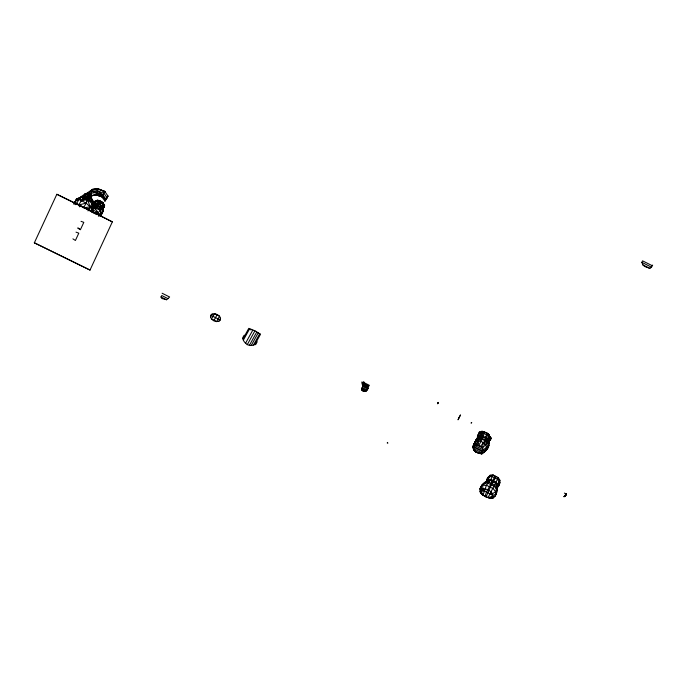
<?xml version="1.0" encoding="UTF-8"?>
<svg xmlns="http://www.w3.org/2000/svg" width="687" height="687" viewBox="0 0 687 687"><rect width="100%" height="100%" fill="white"/><g stroke="black" fill="none" stroke-linecap="round" stroke-linejoin="round"><path stroke-width="1.03" d="M489.883 438.701L489.848 438.005L490.853 437.928L490.458 440.238L489.453 440.693L489.883 438.701L490.973 438.529L490.278 436.906L489.161 437.13L488.886 437.928L490.853 437.928L490.278 436.906L489.633 438.169L489.324 437.061L490.14 436.958L490.853 437.928M477.98 438.289L478.298 434.278M488.397 445.004L488.174 447.538L487.074 449.015L488.483 446.868L488.878 444.875L489.05 442.763L487.968 439.045L489.47 436.76L489.488 435.034L486.928 433.016L482.008 431.299L479.32 432.063L477.559 435.867L477.336 438.83M487.427 448.585L484.198 452.407L481.81 453.875C477.723 453.446 473.042 451.445 472.75 446.696L476.675 438.787L478.891 436.331L481.269 435.704L488.397 440.556C488.792 445.434 488.182 450.87 482.18 451.514L474.107 447.486L473.687 444.687L475.859 440.565L478.264 437.688L478.59 433.652M473.781 449.873L475.799 451.986L473.781 449.873L473.541 448.697L474.975 445.605L476.984 445.004L480.66 446.275L484.902 440.728L486.928 433.016L489.488 435.034L489.591 437.19M103.436 204.872L103.394 203.086L101.281 201.574L97.374 200.243L96.979 203.335L95.304 205.971L91.826 208.573L94.935 204.151L95.175 200.973C98.086 199.256 101.221 201.042 103.394 203.086L103.557 204.185L102.372 205.86C105.489 212.833 97.794 217.736 102.286 213.176M98.378 216.19L100.062 215.624C103.007 213.64 102.372 209.913 102.818 206.881L100.645 205.215L96.592 204.005L94.248 204.812L93.604 205.902L92.53 205.765L91.474 208.058L93.14 206.985L91.998 206.907M489.762 438.546C489.281 435.275 487.641 446.103 489.668 438.933L485.64 438.521M486.542 482.016L487.409 478.152L490.046 475.335L493.017 474.992L498.212 477.594L499.921 480.265C500.282 483.193 498.942 486.224 496.753 488.156L497.465 486.379M499.921 480.265L497.233 484.352C496.529 489.127 497.912 495.121 492.965 498.178C487.95 498.504 482.575 496.126 479.998 491.703L479.921 488.74L482.119 484.782L488.131 479.801L490.046 475.335L493.515 475.31L493.017 474.992L490.827 479.517L486.448 485.254L482.978 495.224L483.287 494.46M478.264 437.688L479.32 432.063L484.292 433.471L489.47 436.76L485.666 437.267L481.269 435.704L477.98 437.241L477.328 438.658M364.179 382.728L364.402 382.324L363.028 382.152L362.513 385.407L368.129 388.207L366.506 390.903L364.162 391.521L361.585 389.718L362.727 386.412L361.783 382.015M103.497 207.371L103.737 205.319L104.561 205.215L104.149 207.259C103.909 205.361 101.393 211.553 103.685 205.078M92.53 205.765L92.917 202.888L94.935 204.151L96.979 203.335L98.825 203.575L103.522 207.208M496.031 492.734L495.069 496.297L488.139 497.568L482.961 494.983L481.089 493.36L480.78 486.679L484.026 483.287L487.77 483.073L494.331 486.353L496.641 489.582L496.856 492.132L495.928 494.245L492.725 495.413L490.681 498.144L488.139 497.568C491.36 490.733 495.112 484.472 498.212 477.594L497.594 477.345L498.788 479.303M489.084 440.908C490.561 439.8 489.762 437.404 489.9 440.187L489.745 439.903M488.328 447.203L488.028 447.769L488.629 445.185M102.174 213.339L103.187 208.951M91.766 210.239L92.444 203.378M483.176 431.857L482.008 431.299L481.269 435.704L477.954 440.865L478.865 445.382L483.09 437.25L484.515 431.814L488.749 434.639M477.594 452.888L479.912 453.48L482.18 451.514L482.909 449.573L482.557 447.787L483.296 442.591L480.702 441.294L477.954 440.865L474.923 442.007L474.975 445.605L482.909 449.573C485.357 449.453 490.132 443.012 487.581 448.018M438.023 402.917L437.705 403.81L438.134 402.367M91.526 212.283L93.243 201.54L90.796 196.783M210.497 317.008L210.763 315.256L212.128 314.053L214.456 313.667L217.229 314.534L219.557 316.218L220.544 318.253L220.278 320.005L218.913 321.207L216.585 321.593L213.812 320.717L211.484 319.043L210.497 317.008L212.128 314.053M101.41 213.228L101.375 214.361M103.205 205.714L102.741 207.972M488.028 442.54L488.38 440.444M93.578 206.255L94.986 202.055L97.288 201.291L99.409 201.635L103.557 204.185L101.77 203.361M496.366 488.929L496.71 487.1M481.518 486.241L482.119 484.782L488.131 479.801L490.827 479.517L495.653 481.931L497.233 484.352L496.959 490.501L496.34 491.986M102.397 212.481L102.114 213.09L102.981 210.772L102.586 208.444L100.208 206.581L95.304 205.971L94.291 207.345L92.771 212.549L96.704 214.55C99.46 215.117 102.767 210.54 102.603 212.403M86.863 193.494L85.051 193.897L84.87 195.915L85.274 197.804L88.03 199.805L89.293 199.196L91.397 195.658L91.173 193.227L92.599 189.389L98.112 189.105L104.879 191.553L107.971 196.104L104.948 201.016L106.76 197.744L104.948 201.016L101.624 196.68L95.785 194.704L91.397 195.658L86.459 198.68L91.285 194.447L85.274 197.804L82.878 197.701L85.051 193.897L87.773 193.296M488.706 445.769L488.517 446.696M94.557 202.313L94.179 203.73L92.977 202.571M485.477 495.962L484.97 496.349L486.542 492.012L495.181 476.082L494.812 476.666M486.439 496.443L486.087 496.907L490.303 487.177L496.048 476.512L495.808 477.164M488.466 443.098L488.586 444.987L488.259 442.213L482.463 438.495L479.552 437.868L476.675 438.787L472.75 446.696L474.348 450.706L479.912 453.48M103.625 206.572L104.518 206.375L104.338 204.924L104.115 204.382L103.213 204.563L102.973 205.25L104.561 205.215L104.115 204.382L103.574 205.43L103.213 204.563L104.003 204.408L104.561 205.215M486.207 481.879L488.483 476.701M486.722 481.012L487.409 478.152L488.998 476.726L492.321 476.555L497.465 479.14L499.251 481.939L499.355 484.232L496.607 488.036L498.547 486.233L499.999 482.446M103.411 206.693L103.634 205.834M102.715 209.217L102.981 210.772M86.974 200.183L82.878 197.701L84.87 195.915L86.115 193.657L92.599 189.389L98.533 188.822L104.828 191.475L101.685 196.757L95.965 194.782L91.397 195.658L86.974 200.183L86.167 203.077L83.625 207.68L76.643 203.283L75.003 204.348M94.248 204.812L92.917 202.888L93.604 205.902L94.574 203.154L93.089 202.356L94.574 203.154L94.935 204.151M490.14 439.345L490.612 437.473L489.84 438.976M99.838 200.887L99.452 200.475L97.657 206.28L98.559 209.475L100.208 206.581L101.281 201.574M496.28 487.736L496.941 485.692L495.336 482.961L490.149 480.35L487.229 480.814L485.168 483.485M102.165 195.889L101.685 196.757L95.785 194.704L98.112 189.105L104.879 191.553L104.209 192.386M98.49 188.959L93.209 189.535L91.654 190.608M489.848 438.005L489.196 437.318L489.9 437.645L490.14 436.958L490.879 439.225L489.771 439.414M103.737 205.319L103.239 204.735L103.797 204.992L104.003 204.408L104.149 205.731M488.878 444.875L487.959 447.426L485.907 449.891M94.574 203.154L92.848 201.901L94.48 203.584L94.076 204.709L92.839 204.168M103.041 207.826L103.205 207.38M652.126 265.62L642.56 260.845L641.856 262.365L642.86 264.881L644.672 266.496L649.833 268.359L651.534 267.191L652.65 265.062M79.752 198.414L80.104 197.504L81.736 196.868M494.898 478.813L495.224 477.997M438.066 402.651L437.98 403.132M488.809 445.21L488.68 445.777M484.97 496.349L485.323 495.473M487.366 490.492L487.607 489.908M486.087 496.907L486.448 496.031M488.491 491.05L488.732 490.466M491.901 482.24L492.244 481.407M490.681 498.144L491.411 496.375M496.469 489.161L496.941 485.692M492.51 481.209L492.802 480.505M95.965 194.782L92.006 195.804L89.293 199.196L87.635 199.556L86.167 203.077L78.79 205.027L79.623 206.847M484.455 484.146L485.28 482.171L488.689 481.965L494.76 484.988L496.856 487.95L495.628 491.789L495.928 494.245M496.607 488.036L497.362 486.293M498.496 483.682L499.251 481.939M91.302 211.63L91.938 210.179L90.117 207.002L87.635 199.556L82.878 197.701M102.913 211.072L102.543 212.584M74.144 203.824L76.429 199.05L82.44 196.585M34.35 242.812L56.841 194.284L85.102 207.869L112.342 221.875L90.014 270.077L34.35 242.812L90.014 270.077M80.422 229.664L77.923 228.05L80.422 229.664L83.814 222.356L81.032 221.334M94.308 202.854L95.175 200.973M94.11 203.945L94.986 202.055L94.179 203.73M92.401 207.783L93.131 206.203L95.57 205.147L100.208 206.581M93.209 206.77L92.805 207.637L93.071 207.113M101.667 213.983L100.611 215.709L101.899 213.434L100.062 215.624L100.972 213.056L99.873 207.328L97.657 206.28L91.852 208.505L91.998 211.21L92.771 212.549L98.121 212.618L102.586 208.444M459.268 417.138L458.023 419.817L460.496 414.914L458.959 417.808M477.31 437.181L479.002 433.531L481.716 432.887L483.502 436.185M487.289 448.637L487.392 447.864M488.268 446.756L486.928 449.092L485.855 449.616M489.161 477.242L490.046 475.335M101.582 214.052L102.269 212.481M486.43 481.879L487.289 480.161M103.651 207.096L103.325 207.672L104.149 207.259L103.462 207.689L102.475 207.191M103.685 206.186L104.338 204.924L104.622 205.765L103.737 205.945M103.514 206.967L103.677 207.276M474.013 444.403L475.816 441.501M489.848 439.929L489.453 440.693L490.458 440.238L489.9 440.187M74.548 202.674L76.429 199.05L80.104 197.504L75.879 204.717M74.368 203.266L75.312 201.463L78.782 199.419L86.167 203.077L90.117 207.002L87.996 210.892M102.99 209.681L103.213 208.273L102.552 210.222M474.975 445.605L477.954 440.865L476.984 445.004L482.557 447.787L488.259 442.213L482.145 439.354L479.26 438.821L476.125 439.843L478.933 441.243M489.161 442.935L489.376 441.303L488.655 443.536M78.79 205.027L85.051 193.897L79.829 197.598L81.135 200.767L87.635 199.556L93.243 201.54L90.117 207.002L83.625 207.68L88.966 209.071L90.478 211.536M87.635 199.556L92.032 203.661L89.293 199.196L90.126 197.693M107.971 196.104L105.532 200.157L102.294 195.847L96.532 192.454L91.586 191.235L84.87 195.915L91.173 193.227L96.532 192.454L102.913 194.945L106.107 199.307M167.989 298.647L166.52 299.738L161.797 298.484L160.99 296.982L161.788 295.547L167.989 298.647L169.62 296.99L162.132 293.255M213.812 320.717L217.229 314.534M218.913 321.207L220.544 318.253M243.069 338.708L248.78 328.36L254.92 330.808L260.528 334.217L254.808 344.573C249.261 347.382 243.954 343.491 242.528 338.107L244.014 335.419L244.95 335.299M243.456 339.953L249.725 328.609M250.91 330.043L251.27 329.382M245.431 343.448L252.782 330.138M247.191 344.805L254.92 330.808M249.364 345.406L256.715 332.096M251.33 345.338L258.218 332.852M253.512 344.968L259.772 333.624M368.867 385.922L362.667 382.831L362.358 383.38L368.284 386.343L368.867 385.922L369.237 385.252L363.028 382.152L364.342 382.427M362.229 390.036L362.006 390.439L364.162 391.521L364.385 391.118M363.045 391.049L363.311 390.577M487.401 448.422L486.181 450.483L484.55 451.385M96.438 208.419L97.657 206.28M73.784 204.116L75.312 201.463M489.702 440.255L485.666 437.267M105.798 199.307L107.911 196.035M104.896 200.947L107.069 197.744L103.926 193.287L97.211 190.737L91.586 191.235L91.68 192.3M486.817 433.179L489.47 436.76M481.209 486.971L479.921 488.74L482.961 494.983M96.704 214.55L98.121 212.618L94.291 207.345L100.688 210.54M487.049 481.252L488.131 479.801M564.499 496.203L566.328 493.987L565.212 496.263L564.233 496.529M565.392 495.121L565.813 495.533L565.264 495.284L564.001 496.813L566.328 493.987L565.264 495.284M565.745 494.7L566.157 495.112L565.599 494.872M566.114 494.245L566.389 494.692L566.277 494.047L564.353 493.086M102.629 209.02L103.213 208.273L102.535 209.114M489.067 441.672L488.637 442.179M478.891 436.331L481.716 432.887M100.062 215.624L101.693 213.374M488.569 442.265L489.376 441.303L488.904 441.87L489.496 442.308L489.324 441.38L488.088 440.702L488.603 440.96M93.14 206.985L92.256 208.092L93.26 206.933M475.825 451.823L481.81 453.875L483.09 452.518M102.938 208.625L103.299 209.106L103.179 208.307M101.839 213.494L100.371 214.954L98.713 215.469M102.956 206.718L103.66 206.048M487.598 447.967L485.632 449.83L484.198 452.407L481.484 452.656L473.541 448.697M489.719 438.881L488.079 440.917L489.05 442.763M483.45 483.76L485.28 482.171M90.186 191.347L92.599 189.389L98.112 189.105L93.226 189.681M85.274 197.804L91.173 193.227M91.852 208.505L95.304 205.971L97.125 206.589M474.923 442.007L479.26 438.821L482.463 438.495M476.125 439.843L479.552 437.868L483.09 437.25L480.694 436.709L477.98 437.241M81.135 200.767L85.72 198.303M476.675 438.787L480.694 436.709M91.998 211.21L93.698 210.385L98.121 212.618L98.31 214.387L97.545 214M92.702 207.027L95.304 205.971M87.155 209.655L88.966 209.071M496.512 488.56L496.632 488.758M362.521 383.93L368.284 386.343M76.429 199.05L78.919 198.569M94.591 192.394L96.532 192.454M489.762 493.618L492.502 493.704L495.628 491.789L493.189 488.62L486.448 485.254L482.66 485.323L482.909 488.921L484.558 491.025L492.725 495.413L492.502 493.704L490.767 491.488L485.572 488.886L482.909 488.921L481.596 489.865L481.012 491.291L484.558 491.025L481.596 489.865L480.78 486.679M564.147 496.641L564.723 495.937L565.212 496.263L564.611 496.057M254.808 344.573L255.633 344.651L257.118 341.963L256.698 341.156M488.294 445.915L487.796 443.081L483.296 442.591L485.984 444.867L486.37 447.718L485.632 449.83L482.489 450.844L474.416 446.816L473.996 444.017M492.965 498.178L488.139 497.568M95.785 194.704L102.294 195.847L96.163 193.579M485.271 439.895L488.397 440.556L486.679 439.697M102.921 191.038L104.828 191.475M91.397 195.658L92.006 195.804M91.586 191.235L95.905 192.549M88.03 199.805L93.243 201.54L90.538 196.937M76.025 232.146L78.799 233.168L75.415 240.476L72.908 238.861M101.023 201.892L102.818 202.734M97.374 200.243L99.091 201.059M56.841 194.284L112.342 221.875M641.856 262.365L651.534 267.191M642.86 264.881L649.833 268.359M484.816 432.698L482.008 431.299L484.292 433.471M487.615 434.098L489.488 435.034M484.198 443.974L485.984 444.867M362.547 384.66L367.897 387.331L368.129 388.207M362.727 386.412L367.871 388.979M361.937 387.425L367.339 390.122M361.585 388.447L366.506 390.903M361.585 389.254L365.776 391.341M361.585 389.718L365.012 391.427M210.763 315.256L220.278 320.005M480.024 452.982L481.81 453.875M160.99 296.982L166.52 299.738M481.089 493.36L482.557 494.09M89.293 199.196L93.243 201.54M103.213 204.563L104.149 205.121L102.973 205.25L103.342 204.528L103.797 204.992M489.161 437.13L490.32 437.851L488.886 437.928L489.324 437.061L489.9 437.645M101.788 203.06L103.557 204.185M97.211 190.737L102.913 194.945M480.66 446.275L482.557 447.787M484.902 440.728L487.796 443.081M99.873 207.328L102.174 209.209L102.492 211.639M97.288 201.291L100.568 204.391M479.998 491.703L482.978 495.224M479.26 438.821L480.702 441.294M94.291 207.345L95.295 209.106M367.665 386.498L367.897 387.331M92.599 189.389L92.702 190.454M362.667 382.831L362.719 383.561M76.643 203.292L76.412 203.79L76.643 203.283M387.459 442.462L387.228 442.96L387.906 443.132L387.459 442.462M214.456 313.667L211.484 319.043L216.585 321.593L219.557 316.218L214.456 313.667M471.668 422.479L471.179 423.012L471.668 422.479M103.394 203.086L101.667 202.27L103.394 203.086"/></g></svg>
